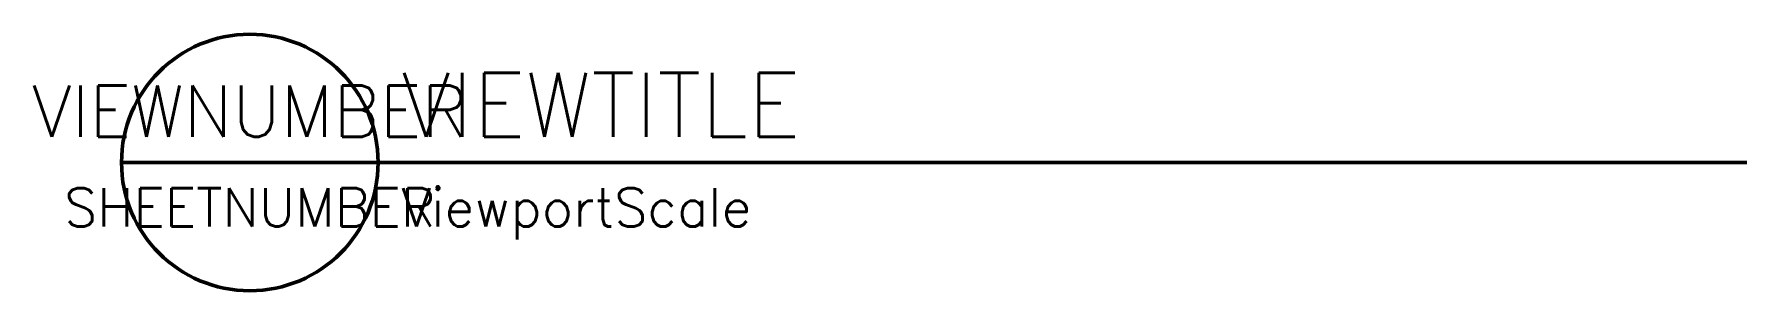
# Model space of a CAD drawing. Header units: millimetres. Extents: x -1260 to 8750, y -750 to 750.
import ezdxf
from ezdxf.enums import TextEntityAlignment as Align

# ---------------------------------------------------------------- set-up
doc = ezdxf.new("R2010")
doc.units = ezdxf.units.MM
doc.header["$LTSCALE"] = 0.5
doc.layers.add('A010G', color=213, linetype='Continuous', lineweight=50)
doc.styles.add('RomanS', font='romans.shx')

# ---------------------------------------------------------------- blocks, each defined once
blk = doc.blocks.new('*U8')
at = {"color": 0, "linetype": 'ByBlock', "lineweight": -2}
blk.add_line((0, 0), (-15, 0), dxfattribs=at)
blk.add_lwpolyline([(0, 0), (80, 0)])
blk.add_circle((-7.5, 0), 7.5, dxfattribs=at)
at = {"color": 0, "linetype": 'ByBlock', "lineweight": -2, "style": 'RomanS'}
blk.add_attdef('TITLE', (1.37, 1.5), '', height=3.75, dxfattribs=at)
blk.add_attdef('NUMBER', text='', height=3, dxfattribs=at).set_placement((-7.5, 1.5), align=Align.CENTER)
blk.add_attdef('SHEET', text='', height=2.25, dxfattribs=at).set_placement((-7.5, -1.5), align=Align.TOP_CENTER)
blk.add_attdef('SCALE', text='', height=2.25, dxfattribs=at).set_placement((1.37, -1.5), align=Align.TOP_LEFT)

msp = doc.modelspace()

# ---------------------------------------------------------------- block references
at = {"layer": 'A010G', "xscale": 100, "yscale": 100, "zscale": 100}
msp.add_blockref('*U8', (750, 0), dxfattribs=at).add_auto_attribs({'SCALE': 'ViewportScale', 'TITLE': 'VIEWTITLE', 'SHEET': 'SHEETNUMBER', 'NUMBER': 'VIEWNUMBER'})

doc.saveas('drawing.dxf')
